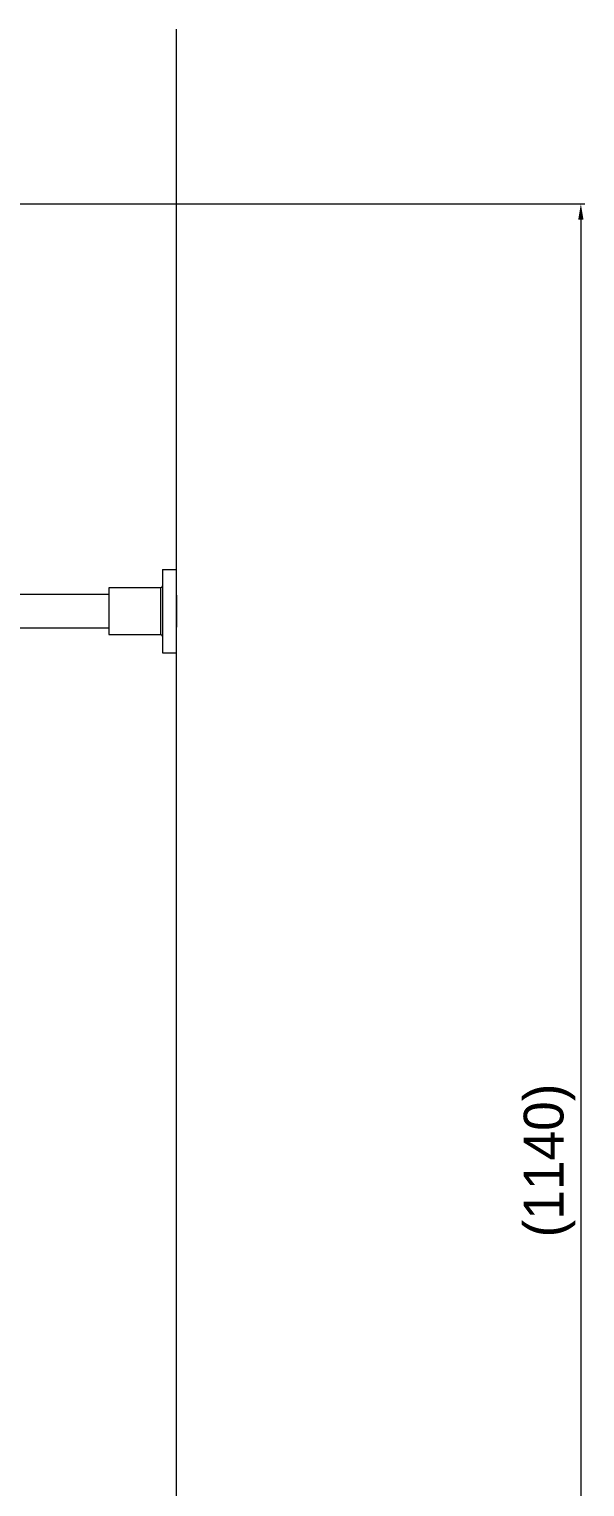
# Model space of a CAD drawing. Extents: x 8896 to 12055, y -91 to 2224.
# Drawn here: x 10858 to 11138, y 703 to 1435 of the extents above; entities that cross this region are included whole.
import ezdxf

# ---------------------------------------------------------------- set-up
doc = ezdxf.new("R2010")
doc.units = 0
doc.header["$LTSCALE"] = 10
doc.header["$MEASUREMENT"] = 0
doc.header["$PDMODE"] = 3
doc.header["$PDSIZE"] = -10
doc.layers.get('0').update_dxf_attribs({"linetype": 'CONTINUOUS'})
doc.layers.get('DEFPOINTS').update_dxf_attribs({"linetype": 'CONTINUOUS'})
doc.layers.add('1', color=7, linetype='CONTINUOUS')
doc.layers.add('치수선', color=7, linetype='CONTINUOUS', lineweight=20)
doc.styles.add('Daelim Dimension', font='')
doc.styles.get('Daelim Dimension').set_extended_font_data('나눔고딕')
doc.dimstyles.new('DEFAULT', dxfattribs={"dimscale": 2, "dimtxt": 2, "dimasz": 2, "dimexe": 0, "dimexo": 2, "dimgap": 1, "dimtad": 1, "dimdec": 1, "dimzin": 9, "dimdsep": 46, "dimtxsty": 'Daelim Dimension', "dimcen": 0.5, "dimclrd": 5, "dimclre": 5, "dimclrt": 256, "dimadec": 1, "dimazin": 0, "dimtfac": 1, "dimtdec": 1, "dimtix": 1, "dimtmove": 0, "dimatfit": 3, "dimfxl": 1, "dimtolj": 1, "dimtzin": 1, "dimlwd": 9, "dimlwe": 9, "dimarcsym": 0})

# ---------------------------------------------------------------- blocks, each defined once
blk = doc.blocks.new('*D20')
at = {"color": 5, "lineweight": 9, "ltscale": 0.5, "transparency": 16777216}
for p, q in [((10793.93, 1347.57), (11137.62, 1347.57)), ((11135.62, 1339.57), (11135.62, 394.01)), ((10969.82, 386.01), (11137.62, 386.01))]:
    blk.add_line(p, q, dxfattribs=at)
at = {"color": 5, "ltscale": 0.5, "transparency": 16777216}
for points in [[(11134.29, 1339.57), (11136.95, 1339.57), (11135.62, 1347.57)], [(11134.29, 394.01), (11136.95, 394.01), (11135.62, 386.01)]]:
    blk.add_solid(points, dxfattribs=at)
at = {"layer": 'DEFPOINTS', "color": 0, "ltscale": 0.5, "transparency": 16777216}
for p in [(10789.93, 1347.57), (10965.82, 386.01), (11135.62, 386.01)]:
    blk.add_point(p, dxfattribs=at)
at = {"color": 7, "ltscale": 0.5, "transparency": 16777216, "insert": (11119.91, 866.79), "char_height": 20, "attachment_point": 5, "rotation": 90, "style": 'Daelim Dimension'}
blk.add_mtext('\\A1;(1140)', dxfattribs=at)

msp = doc.modelspace()

# ---------------------------------------------------------------- linework, layer by layer
at = {"layer": '1', "color": 7, "linetype": 'Continuous', "lineweight": 18}
for p, q in [((10925.33, 1163.79), (10932.13, 1163.79)), ((10925.33, 1163.79), (10925.33, 1121.99)), ((10932.13, 1163.79), (10932.13, 1121.99)), ((10847.53, 1151.39), (10898.33, 1151.39)), ((10898.33, 1154.64), (10898.33, 1131.14)), ((10932.33, 1150.89), (10932.13, 1151.09)), ((10932.33, 1150.89), (10932.33, 1134.89)), ((10898.33, 1134.39), (10847.53, 1134.39)), ((10932.13, 1134.69), (10932.33, 1134.89)), ((10925.33, 1121.99), (10932.13, 1121.99))]:
    msp.add_line(p, q, dxfattribs=at)
for centre, start, end in [((10924.33, 1155.64), 270, 359.99999), ((10924.33, 1130.14), 0.00001, 90)]:
    msp.add_arc(centre, 1, start, end, dxfattribs=at)
for points in [[(10924.33, 1154.64), (10898.33, 1154.64)], [(10898.33, 1131.14), (10924.33, 1131.14)]]:
    msp.add_open_spline(points, degree=1, dxfattribs=at)
at = {"layer": '1', "color": 7, "linetype": 'Continuous', "lineweight": 13}
msp.add_open_spline([(10924.33, 1154.64), (10924.33, 1131.14)], degree=1, dxfattribs=at)
at = {"layer": '치수선'}
msp.add_line((10932.33, 181.5), (10932.33, 1435.39), dxfattribs=at)

# ---------------------------------------------------------------- dimensions: what is measured, and where the dimension line sits
at = {"color": 5, "ltscale": 0.5}
dim = msp.add_linear_dim(base=(11135.62, 386.01), p1=(10789.93, 1347.57), p2=(10965.82, 386.01), angle=90, text='(1140)', dimstyle='DEFAULT', override={"dimtxt": 10, "dimasz": 4, "dimexe": 1, "dimdec": 0, "dimclrt": 7}, dxfattribs=at)
dim.commit()
dim.dimension.update_dxf_attribs({"geometry": '*D20', "text_midpoint": (11119.91, 866.79)})

doc.saveas('drawing.dxf')
